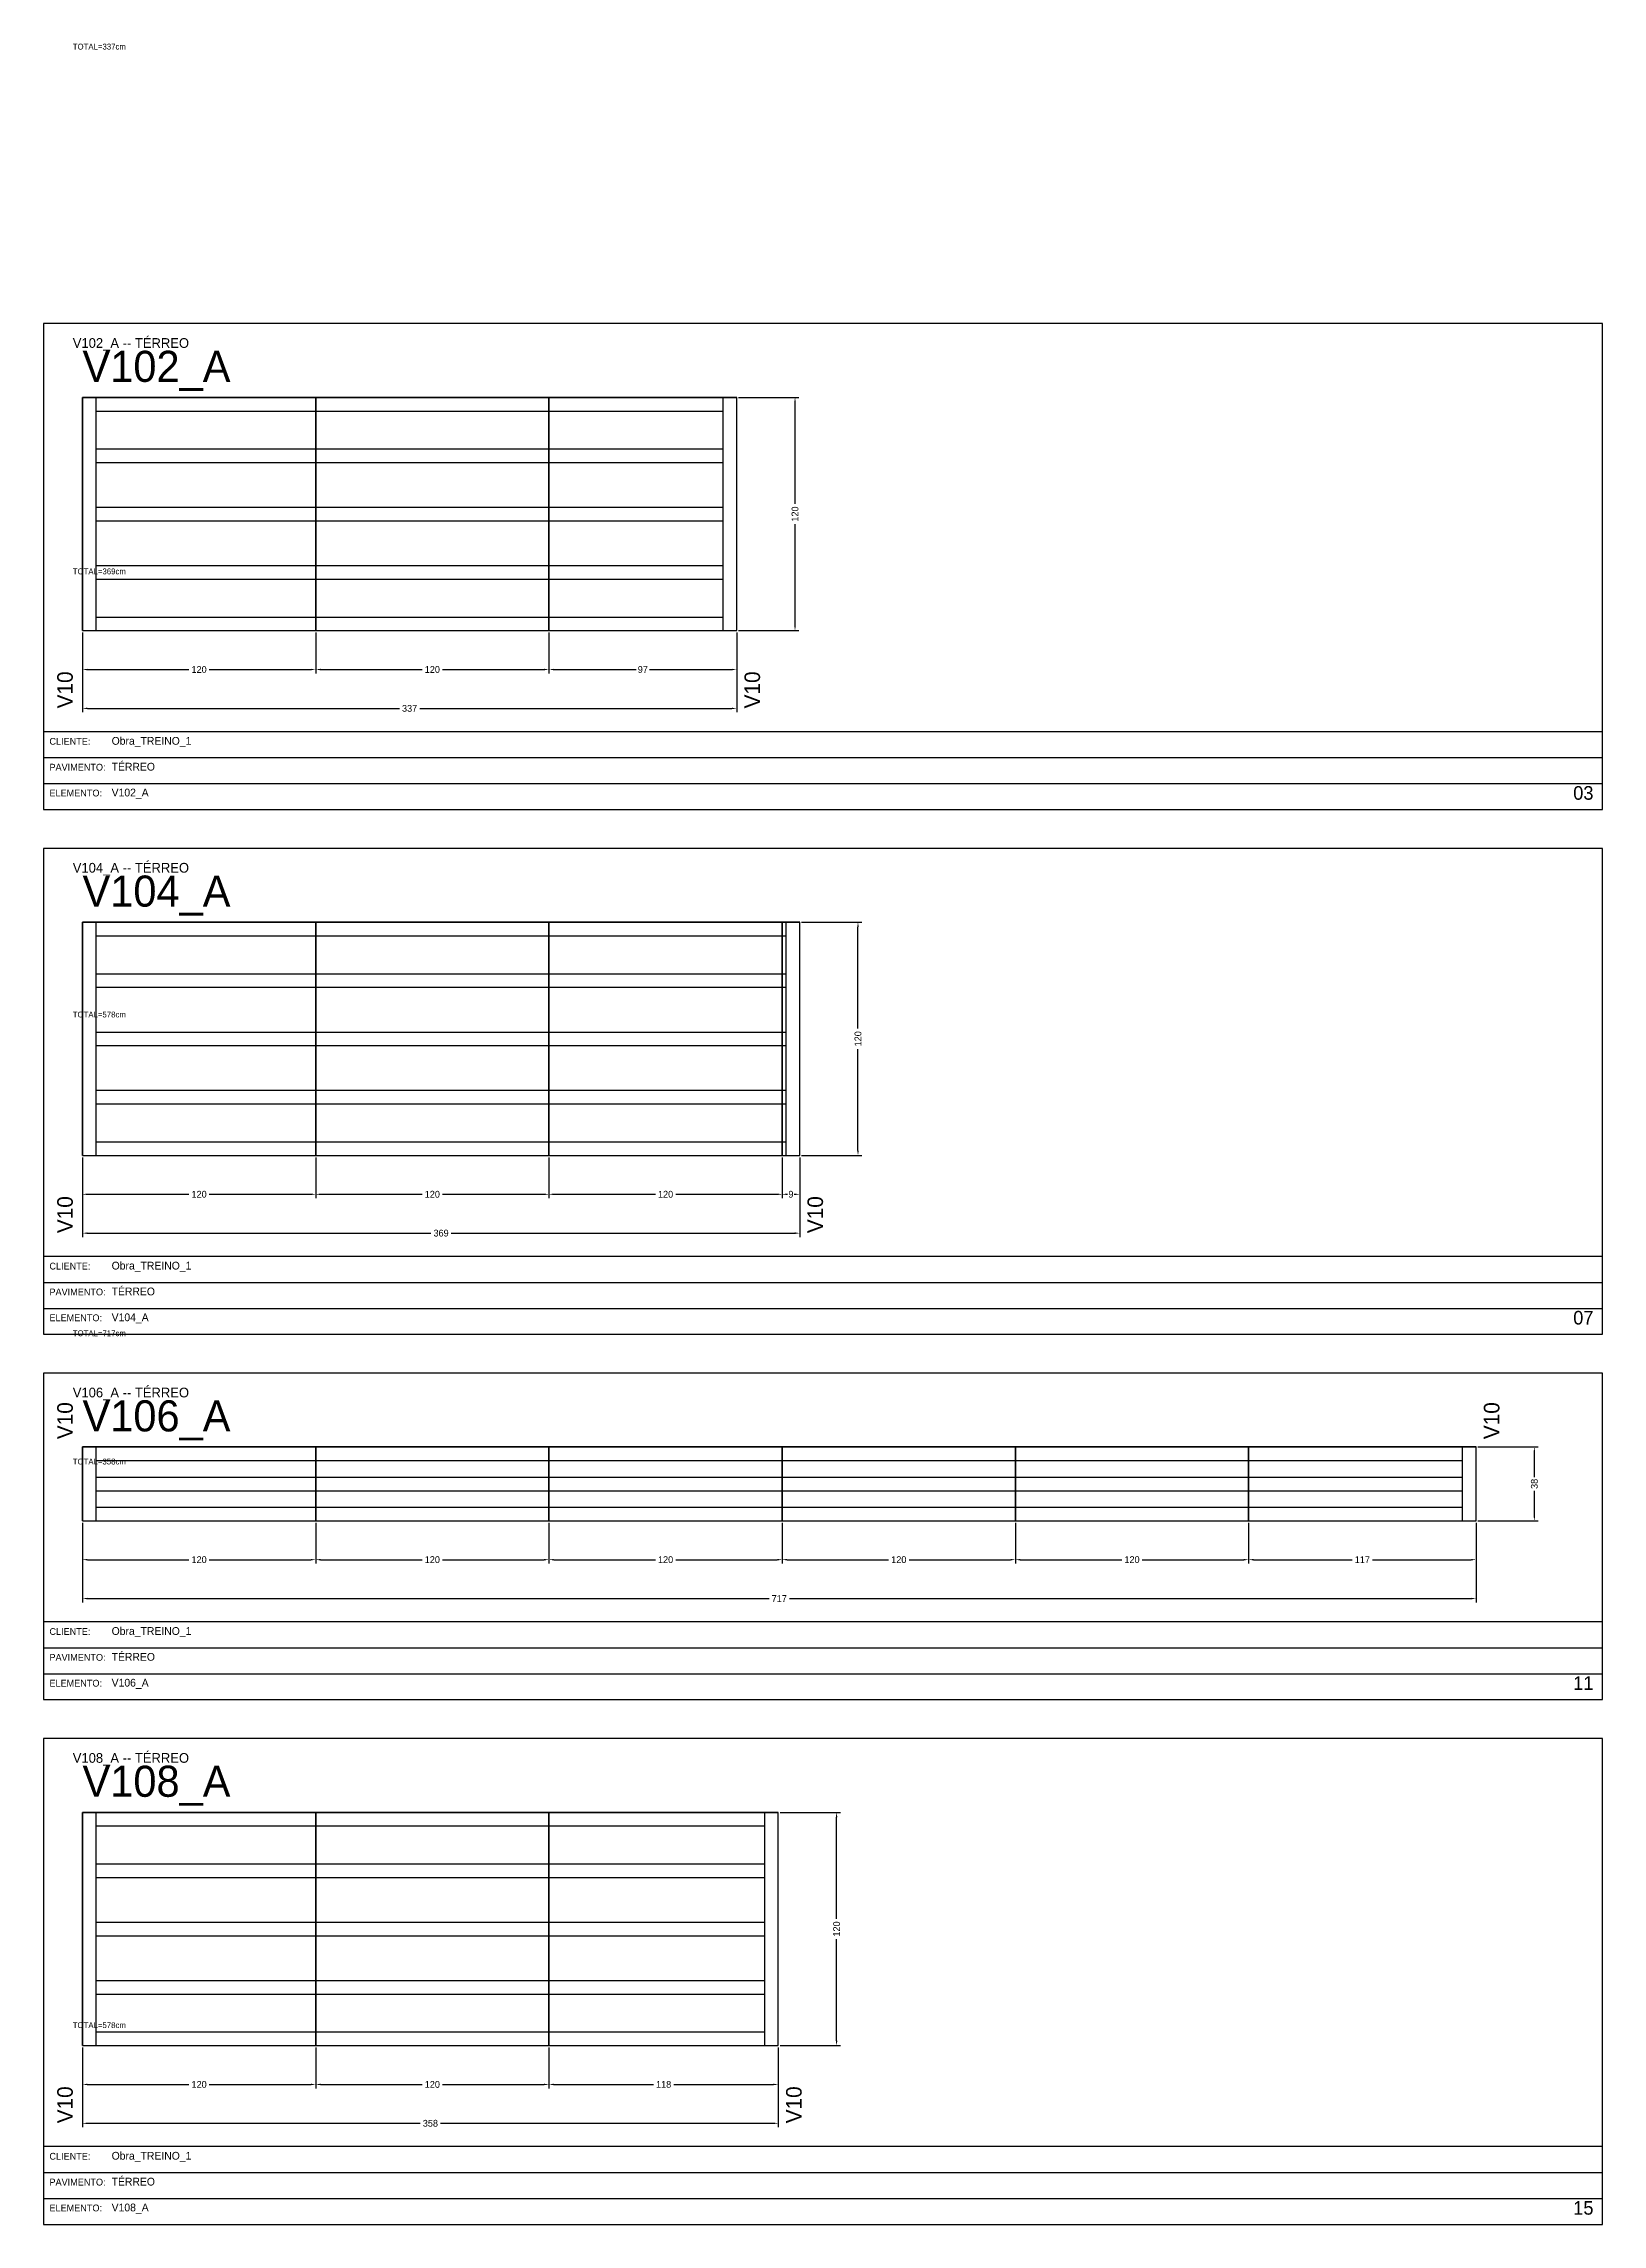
# Model space of a CAD drawing. Header units: metres. Extents: x 0 to 3268, y -4496 to 124.
# Drawn here: x 1644 to 2446, y -998 to 124 of the extents above; entities that cross this region are included whole.
import ezdxf

# ---------------------------------------------------------------- set-up
doc = ezdxf.new("R2010")
doc.units = ezdxf.units.M
for name, color, linetype in [('5', 5, 'Continuous'), ('BORDA_CELULA', 9, 'Continuous'), ('CARIMBO', 9, 'Continuous'), ('COTA', 241, 'Continuous'), ('NOMENCLATURA', 7, 'Continuous'), ('Painéis', 200, 'Continuous'), ('SARR_2.2x7', 40, 'Continuous')]:
    doc.layers.add(name, color=color, linetype=linetype)
doc.dimstyles.new('COTA', dxfattribs={"dimtxt": 3.5, "dimasz": 2.5, "dimexe": 2, "dimexo": 1, "dimgap": 0.9, "dimtad": 1, "dimdec": 0, "dimrnd": 1, "dimcen": 2.5, "dimclrd": 4, "dimclre": 4, "dimclrt": 4, "dimazin": 3, "dimtfac": 1, "dimtmove": 0, "dimatfit": 3})

# ---------------------------------------------------------------- blocks, each defined once
blk = doc.blocks.new('_CLOSEDFILLED')
at = {"color": 0, "linetype": 'BYBLOCK'}
blk.add_solid([(-1, 0.16), (0, 0), (-1, -0.16)], dxfattribs=at)
blk = doc.blocks.new('*D23')
at = {"color": 4}
for p, q in [((1664, -179), (1664, -200)), ((1784, -179), (1784, -200)), ((1666.5, -198), (1718.75, -198)), ((1729.25, -198), (1781.5, -198))]:
    blk.add_line(p, q, dxfattribs=at)
at = {"layer": 'Defpoints'}
for p in [(1664, -178), (1784, -178), (1664, -198)]:
    blk.add_point(p, dxfattribs=at)
at = {"layer": 'COTA', "color": 4, "xscale": 2.5, "yscale": 2.5, "rotation": 180}
blk.add_blockref('_CLOSEDFILLED', (1664, -198), dxfattribs=at)
at = {"layer": 'COTA', "color": 4, "xscale": 2.5, "yscale": 2.5}
blk.add_blockref('_CLOSEDFILLED', (1784, -198), dxfattribs=at)
at = {"layer": 'COTA', "color": 4, "insert": (1724, -198), "char_height": 3.5, "attachment_point": 5}
blk.add_mtext('120', dxfattribs=at)
blk = doc.blocks.new('*D24')
at = {"color": 4}
for p, q in [((1784, -179), (1784, -200)), ((1904, -179), (1904, -200)), ((1786.5, -198), (1838.75, -198)), ((1849.25, -198), (1901.5, -198))]:
    blk.add_line(p, q, dxfattribs=at)
at = {"layer": 'Defpoints'}
for p in [(1784, -178), (1904, -178), (1784, -198)]:
    blk.add_point(p, dxfattribs=at)
at = {"layer": 'COTA', "color": 4, "xscale": 2.5, "yscale": 2.5, "rotation": 180}
blk.add_blockref('_CLOSEDFILLED', (1784, -198), dxfattribs=at)
at = {"layer": 'COTA', "color": 4, "xscale": 2.5, "yscale": 2.5}
blk.add_blockref('_CLOSEDFILLED', (1904, -198), dxfattribs=at)
at = {"layer": 'COTA', "color": 4, "insert": (1844, -198), "char_height": 3.5, "attachment_point": 5}
blk.add_mtext('120', dxfattribs=at)
blk = doc.blocks.new('*D25')
at = {"color": 4}
for p, q in [((1904, -179), (1904, -200)), ((2000.6, -179), (2000.6, -200)), ((1906.5, -198), (1948.8, -198)), ((1955.8, -198), (1998.1, -198))]:
    blk.add_line(p, q, dxfattribs=at)
at = {"layer": 'Defpoints'}
for p in [(1904, -178), (2000.6, -178), (1904, -198)]:
    blk.add_point(p, dxfattribs=at)
at = {"layer": 'COTA', "color": 4, "xscale": 2.5, "yscale": 2.5, "rotation": 180}
blk.add_blockref('_CLOSEDFILLED', (1904, -198), dxfattribs=at)
at = {"layer": 'COTA', "color": 4, "xscale": 2.5, "yscale": 2.5}
blk.add_blockref('_CLOSEDFILLED', (2000.6, -198), dxfattribs=at)
at = {"layer": 'COTA', "color": 4, "insert": (1952.3, -198), "char_height": 3.5, "attachment_point": 5}
blk.add_mtext('97', dxfattribs=at)
blk = doc.blocks.new('*D26')
at = {"color": 4}
for p, q in [((1664, -179), (1664, -220)), ((2000.6, -179), (2000.6, -220)), ((1666.5, -218), (1827.05, -218)), ((1837.55, -218), (1998.1, -218))]:
    blk.add_line(p, q, dxfattribs=at)
at = {"layer": 'Defpoints'}
for p in [(1664, -178), (2000.6, -178), (1664, -218)]:
    blk.add_point(p, dxfattribs=at)
at = {"layer": 'COTA', "color": 4, "xscale": 2.5, "yscale": 2.5, "rotation": 180}
blk.add_blockref('_CLOSEDFILLED', (1664, -218), dxfattribs=at)
at = {"layer": 'COTA', "color": 4, "xscale": 2.5, "yscale": 2.5}
blk.add_blockref('_CLOSEDFILLED', (2000.6, -218), dxfattribs=at)
at = {"layer": 'COTA', "color": 4, "insert": (1832.3, -218), "char_height": 3.5, "attachment_point": 5}
blk.add_mtext('337', dxfattribs=at)
blk = doc.blocks.new('*D27')
at = {"color": 4}
for p, q in [((2001.6, -58), (2032.6, -58)), ((2030.6, -112.75), (2030.6, -60.5)), ((2030.6, -175.5), (2030.6, -123.25)), ((2001.6, -178), (2032.6, -178))]:
    blk.add_line(p, q, dxfattribs=at)
at = {"layer": 'Defpoints'}
for p in [(2000.6, -58), (2000.6, -178), (2030.6, -178)]:
    blk.add_point(p, dxfattribs=at)
at = {"layer": 'COTA', "color": 4, "xscale": 2.5, "yscale": 2.5}
for p, rotation in [((2030.6, -58), 90), ((2030.6, -178), 270)]:
    blk.add_blockref('_CLOSEDFILLED', p, dxfattribs=dict(at, rotation=rotation))
at = {"layer": 'COTA', "color": 4, "insert": (2030.6, -118), "char_height": 3.5, "attachment_point": 5, "rotation": 90}
blk.add_mtext('120', dxfattribs=at)
blk = doc.blocks.new('*D28')
at = {"color": 4}
for p, q in [((2001.6, -58), (2032.6, -58)), ((2030.6, -112.75), (2030.6, -60.5)), ((2030.6, -175.5), (2030.6, -123.25)), ((2001.6, -178), (2032.6, -178))]:
    blk.add_line(p, q, dxfattribs=at)
at = {"layer": 'Defpoints'}
for p in [(2000.6, -58), (2000.6, -178), (2030.6, -178)]:
    blk.add_point(p, dxfattribs=at)
at = {"layer": 'COTA', "color": 4, "xscale": 2.5, "yscale": 2.5}
for p, rotation in [((2030.6, -58), 90), ((2030.6, -178), 270)]:
    blk.add_blockref('_CLOSEDFILLED', p, dxfattribs=dict(at, rotation=rotation))
at = {"layer": 'COTA', "color": 4, "insert": (2030.6, -118), "char_height": 3.5, "attachment_point": 5, "rotation": 90}
blk.add_mtext('120', dxfattribs=at)
blk = doc.blocks.new('*D29')
at = {"color": 4}
for p, q in [((2001.6, -58), (2032.6, -58)), ((2030.6, -112.75), (2030.6, -60.5)), ((2030.6, -175.5), (2030.6, -123.25)), ((2001.6, -178), (2032.6, -178))]:
    blk.add_line(p, q, dxfattribs=at)
at = {"layer": 'Defpoints'}
for p in [(2000.6, -58), (2000.6, -178), (2030.6, -178)]:
    blk.add_point(p, dxfattribs=at)
at = {"layer": 'COTA', "color": 4, "xscale": 2.5, "yscale": 2.5}
for p, rotation in [((2030.6, -58), 90), ((2030.6, -178), 270)]:
    blk.add_blockref('_CLOSEDFILLED', p, dxfattribs=dict(at, rotation=rotation))
at = {"layer": 'COTA', "color": 4, "insert": (2030.6, -118), "char_height": 3.5, "attachment_point": 5, "rotation": 90}
blk.add_mtext('120', dxfattribs=at)
blk = doc.blocks.new('*D51')
at = {"color": 4}
for p, q in [((1664, -449), (1664, -470)), ((1784, -449), (1784, -470)), ((1666.5, -468), (1718.75, -468)), ((1729.25, -468), (1781.5, -468))]:
    blk.add_line(p, q, dxfattribs=at)
at = {"layer": 'Defpoints'}
for p in [(1664, -448), (1784, -448), (1664, -468)]:
    blk.add_point(p, dxfattribs=at)
at = {"layer": 'COTA', "color": 4, "xscale": 2.5, "yscale": 2.5, "rotation": 180}
blk.add_blockref('_CLOSEDFILLED', (1664, -468), dxfattribs=at)
at = {"layer": 'COTA', "color": 4, "xscale": 2.5, "yscale": 2.5}
blk.add_blockref('_CLOSEDFILLED', (1784, -468), dxfattribs=at)
at = {"layer": 'COTA', "color": 4, "insert": (1724, -468), "char_height": 3.5, "attachment_point": 5}
blk.add_mtext('120', dxfattribs=at)
blk = doc.blocks.new('*D52')
at = {"color": 4}
for p, q in [((1784, -449), (1784, -470)), ((1904, -449), (1904, -470)), ((1786.5, -468), (1838.75, -468)), ((1849.25, -468), (1901.5, -468))]:
    blk.add_line(p, q, dxfattribs=at)
at = {"layer": 'Defpoints'}
for p in [(1784, -448), (1904, -448), (1784, -468)]:
    blk.add_point(p, dxfattribs=at)
at = {"layer": 'COTA', "color": 4, "xscale": 2.5, "yscale": 2.5, "rotation": 180}
blk.add_blockref('_CLOSEDFILLED', (1784, -468), dxfattribs=at)
at = {"layer": 'COTA', "color": 4, "xscale": 2.5, "yscale": 2.5}
blk.add_blockref('_CLOSEDFILLED', (1904, -468), dxfattribs=at)
at = {"layer": 'COTA', "color": 4, "insert": (1844, -468), "char_height": 3.5, "attachment_point": 5}
blk.add_mtext('120', dxfattribs=at)
blk = doc.blocks.new('*D53')
at = {"color": 4}
for p, q in [((1904, -449), (1904, -470)), ((2024, -449), (2024, -470)), ((1906.5, -468), (1958.75, -468)), ((1969.25, -468), (2021.5, -468))]:
    blk.add_line(p, q, dxfattribs=at)
at = {"layer": 'Defpoints'}
for p in [(1904, -448), (2024, -448), (1904, -468)]:
    blk.add_point(p, dxfattribs=at)
at = {"layer": 'COTA', "color": 4, "xscale": 2.5, "yscale": 2.5, "rotation": 180}
blk.add_blockref('_CLOSEDFILLED', (1904, -468), dxfattribs=at)
at = {"layer": 'COTA', "color": 4, "xscale": 2.5, "yscale": 2.5}
blk.add_blockref('_CLOSEDFILLED', (2024, -468), dxfattribs=at)
at = {"layer": 'COTA', "color": 4, "insert": (1964, -468), "char_height": 3.5, "attachment_point": 5}
blk.add_mtext('120', dxfattribs=at)
blk = doc.blocks.new('*D54')
at = {"color": 4}
for p, q in [((2024, -449), (2024, -470)), ((2033, -449), (2033, -470)), ((2026.5, -468), (2026.75, -468)), ((2030.25, -468), (2030.5, -468))]:
    blk.add_line(p, q, dxfattribs=at)
at = {"layer": 'Defpoints'}
for p in [(2024, -448), (2033, -448), (2024, -468)]:
    blk.add_point(p, dxfattribs=at)
at = {"layer": 'COTA', "color": 4, "xscale": 2.5, "yscale": 2.5, "rotation": 180}
blk.add_blockref('_CLOSEDFILLED', (2024, -468), dxfattribs=at)
at = {"layer": 'COTA', "color": 4, "xscale": 2.5, "yscale": 2.5}
blk.add_blockref('_CLOSEDFILLED', (2033, -468), dxfattribs=at)
at = {"layer": 'COTA', "color": 4, "insert": (2028.5, -468), "char_height": 3.5, "attachment_point": 5}
blk.add_mtext('9', dxfattribs=at)
blk = doc.blocks.new('*D55')
at = {"color": 4}
for p, q in [((1664, -449), (1664, -490)), ((2033, -449), (2033, -490)), ((1666.5, -488), (1843.25, -488)), ((1853.75, -488), (2030.5, -488))]:
    blk.add_line(p, q, dxfattribs=at)
at = {"layer": 'Defpoints'}
for p in [(1664, -448), (2033, -448), (1664, -488)]:
    blk.add_point(p, dxfattribs=at)
at = {"layer": 'COTA', "color": 4, "xscale": 2.5, "yscale": 2.5, "rotation": 180}
blk.add_blockref('_CLOSEDFILLED', (1664, -488), dxfattribs=at)
at = {"layer": 'COTA', "color": 4, "xscale": 2.5, "yscale": 2.5}
blk.add_blockref('_CLOSEDFILLED', (2033, -488), dxfattribs=at)
at = {"layer": 'COTA', "color": 4, "insert": (1848.5, -488), "char_height": 3.5, "attachment_point": 5}
blk.add_mtext('369', dxfattribs=at)
blk = doc.blocks.new('*D56')
at = {"color": 4}
for p, q in [((2034, -328), (2065, -328)), ((2063, -382.75), (2063, -330.5)), ((2063, -445.5), (2063, -393.25)), ((2034, -448), (2065, -448))]:
    blk.add_line(p, q, dxfattribs=at)
at = {"layer": 'Defpoints'}
for p in [(2033, -328), (2033, -448), (2063, -448)]:
    blk.add_point(p, dxfattribs=at)
at = {"layer": 'COTA', "color": 4, "xscale": 2.5, "yscale": 2.5}
for p, rotation in [((2063, -328), 90), ((2063, -448), 270)]:
    blk.add_blockref('_CLOSEDFILLED', p, dxfattribs=dict(at, rotation=rotation))
at = {"layer": 'COTA', "color": 4, "insert": (2063, -388), "char_height": 3.5, "attachment_point": 5, "rotation": 90}
blk.add_mtext('120', dxfattribs=at)
blk = doc.blocks.new('*D57')
at = {"color": 4}
for p, q in [((2034, -328), (2065, -328)), ((2063, -382.75), (2063, -330.5)), ((2063, -445.5), (2063, -393.25)), ((2034, -448), (2065, -448))]:
    blk.add_line(p, q, dxfattribs=at)
at = {"layer": 'Defpoints'}
for p in [(2033, -328), (2033, -448), (2063, -448)]:
    blk.add_point(p, dxfattribs=at)
at = {"layer": 'COTA', "color": 4, "xscale": 2.5, "yscale": 2.5}
for p, rotation in [((2063, -328), 90), ((2063, -448), 270)]:
    blk.add_blockref('_CLOSEDFILLED', p, dxfattribs=dict(at, rotation=rotation))
at = {"layer": 'COTA', "color": 4, "insert": (2063, -388), "char_height": 3.5, "attachment_point": 5, "rotation": 90}
blk.add_mtext('120', dxfattribs=at)
blk = doc.blocks.new('*D58')
at = {"color": 4}
for p, q in [((2034, -328), (2065, -328)), ((2063, -382.75), (2063, -330.5)), ((2063, -445.5), (2063, -393.25)), ((2034, -448), (2065, -448))]:
    blk.add_line(p, q, dxfattribs=at)
at = {"layer": 'Defpoints'}
for p in [(2033, -328), (2033, -448), (2063, -448)]:
    blk.add_point(p, dxfattribs=at)
at = {"layer": 'COTA', "color": 4, "xscale": 2.5, "yscale": 2.5}
for p, rotation in [((2063, -328), 90), ((2063, -448), 270)]:
    blk.add_blockref('_CLOSEDFILLED', p, dxfattribs=dict(at, rotation=rotation))
at = {"layer": 'COTA', "color": 4, "insert": (2063, -388), "char_height": 3.5, "attachment_point": 5, "rotation": 90}
blk.add_mtext('120', dxfattribs=at)
blk = doc.blocks.new('*D59')
at = {"color": 4}
for p, q in [((2034, -328), (2065, -328)), ((2063, -382.75), (2063, -330.5)), ((2063, -445.5), (2063, -393.25)), ((2034, -448), (2065, -448))]:
    blk.add_line(p, q, dxfattribs=at)
at = {"layer": 'Defpoints'}
for p in [(2033, -328), (2033, -448), (2063, -448)]:
    blk.add_point(p, dxfattribs=at)
at = {"layer": 'COTA', "color": 4, "xscale": 2.5, "yscale": 2.5}
for p, rotation in [((2063, -328), 90), ((2063, -448), 270)]:
    blk.add_blockref('_CLOSEDFILLED', p, dxfattribs=dict(at, rotation=rotation))
at = {"layer": 'COTA', "color": 4, "insert": (2063, -388), "char_height": 3.5, "attachment_point": 5, "rotation": 90}
blk.add_mtext('120', dxfattribs=at)
blk = doc.blocks.new('*D95')
at = {"color": 4}
for p, q in [((1664, -637), (1664, -658)), ((1784, -637), (1784, -658)), ((1666.5, -656), (1718.75, -656)), ((1729.25, -656), (1781.5, -656))]:
    blk.add_line(p, q, dxfattribs=at)
at = {"layer": 'Defpoints'}
for p in [(1664, -636), (1784, -636), (1664, -656)]:
    blk.add_point(p, dxfattribs=at)
at = {"layer": 'COTA', "color": 4, "xscale": 2.5, "yscale": 2.5, "rotation": 180}
blk.add_blockref('_CLOSEDFILLED', (1664, -656), dxfattribs=at)
at = {"layer": 'COTA', "color": 4, "xscale": 2.5, "yscale": 2.5}
blk.add_blockref('_CLOSEDFILLED', (1784, -656), dxfattribs=at)
at = {"layer": 'COTA', "color": 4, "insert": (1724, -656), "char_height": 3.5, "attachment_point": 5}
blk.add_mtext('120', dxfattribs=at)
blk = doc.blocks.new('*D96')
at = {"color": 4}
for p, q in [((1784, -637), (1784, -658)), ((1904, -637), (1904, -658)), ((1786.5, -656), (1838.75, -656)), ((1849.25, -656), (1901.5, -656))]:
    blk.add_line(p, q, dxfattribs=at)
at = {"layer": 'Defpoints'}
for p in [(1784, -636), (1904, -636), (1784, -656)]:
    blk.add_point(p, dxfattribs=at)
at = {"layer": 'COTA', "color": 4, "xscale": 2.5, "yscale": 2.5, "rotation": 180}
blk.add_blockref('_CLOSEDFILLED', (1784, -656), dxfattribs=at)
at = {"layer": 'COTA', "color": 4, "xscale": 2.5, "yscale": 2.5}
blk.add_blockref('_CLOSEDFILLED', (1904, -656), dxfattribs=at)
at = {"layer": 'COTA', "color": 4, "insert": (1844, -656), "char_height": 3.5, "attachment_point": 5}
blk.add_mtext('120', dxfattribs=at)
blk = doc.blocks.new('*D97')
at = {"color": 4}
for p, q in [((1904, -637), (1904, -658)), ((2024, -637), (2024, -658)), ((1906.5, -656), (1958.75, -656)), ((1969.25, -656), (2021.5, -656))]:
    blk.add_line(p, q, dxfattribs=at)
at = {"layer": 'Defpoints'}
for p in [(1904, -636), (2024, -636), (1904, -656)]:
    blk.add_point(p, dxfattribs=at)
at = {"layer": 'COTA', "color": 4, "xscale": 2.5, "yscale": 2.5, "rotation": 180}
blk.add_blockref('_CLOSEDFILLED', (1904, -656), dxfattribs=at)
at = {"layer": 'COTA', "color": 4, "xscale": 2.5, "yscale": 2.5}
blk.add_blockref('_CLOSEDFILLED', (2024, -656), dxfattribs=at)
at = {"layer": 'COTA', "color": 4, "insert": (1964, -656), "char_height": 3.5, "attachment_point": 5}
blk.add_mtext('120', dxfattribs=at)
blk = doc.blocks.new('*D98')
at = {"color": 4}
for p, q in [((2024, -637), (2024, -658)), ((2144, -637), (2144, -658)), ((2026.5, -656), (2078.75, -656)), ((2089.25, -656), (2141.5, -656))]:
    blk.add_line(p, q, dxfattribs=at)
at = {"layer": 'Defpoints'}
for p in [(2024, -636), (2144, -636), (2024, -656)]:
    blk.add_point(p, dxfattribs=at)
at = {"layer": 'COTA', "color": 4, "xscale": 2.5, "yscale": 2.5, "rotation": 180}
blk.add_blockref('_CLOSEDFILLED', (2024, -656), dxfattribs=at)
at = {"layer": 'COTA', "color": 4, "xscale": 2.5, "yscale": 2.5}
blk.add_blockref('_CLOSEDFILLED', (2144, -656), dxfattribs=at)
at = {"layer": 'COTA', "color": 4, "insert": (2084, -656), "char_height": 3.5, "attachment_point": 5}
blk.add_mtext('120', dxfattribs=at)
blk = doc.blocks.new('*D99')
at = {"color": 4}
for p, q in [((2144, -637), (2144, -658)), ((2264, -637), (2264, -658)), ((2146.5, -656), (2198.75, -656)), ((2209.25, -656), (2261.5, -656))]:
    blk.add_line(p, q, dxfattribs=at)
at = {"layer": 'Defpoints'}
for p in [(2144, -636), (2264, -636), (2144, -656)]:
    blk.add_point(p, dxfattribs=at)
at = {"layer": 'COTA', "color": 4, "xscale": 2.5, "yscale": 2.5, "rotation": 180}
blk.add_blockref('_CLOSEDFILLED', (2144, -656), dxfattribs=at)
at = {"layer": 'COTA', "color": 4, "xscale": 2.5, "yscale": 2.5}
blk.add_blockref('_CLOSEDFILLED', (2264, -656), dxfattribs=at)
at = {"layer": 'COTA', "color": 4, "insert": (2204, -656), "char_height": 3.5, "attachment_point": 5}
blk.add_mtext('120', dxfattribs=at)
blk = doc.blocks.new('*D100')
at = {"color": 4}
for p, q in [((2264, -637), (2264, -658)), ((2381, -637), (2381, -658)), ((2266.5, -656), (2317.25, -656)), ((2327.75, -656), (2378.5, -656))]:
    blk.add_line(p, q, dxfattribs=at)
at = {"layer": 'Defpoints'}
for p in [(2264, -636), (2381, -636), (2264, -656)]:
    blk.add_point(p, dxfattribs=at)
at = {"layer": 'COTA', "color": 4, "xscale": 2.5, "yscale": 2.5, "rotation": 180}
blk.add_blockref('_CLOSEDFILLED', (2264, -656), dxfattribs=at)
at = {"layer": 'COTA', "color": 4, "xscale": 2.5, "yscale": 2.5}
blk.add_blockref('_CLOSEDFILLED', (2381, -656), dxfattribs=at)
at = {"layer": 'COTA', "color": 4, "insert": (2322.5, -656), "char_height": 3.5, "attachment_point": 5}
blk.add_mtext('117', dxfattribs=at)
blk = doc.blocks.new('*D101')
at = {"color": 4}
for p, q in [((1664, -637), (1664, -678)), ((2381, -637), (2381, -678)), ((1666.5, -676), (2017.25, -676)), ((2027.75, -676), (2378.5, -676))]:
    blk.add_line(p, q, dxfattribs=at)
at = {"layer": 'Defpoints'}
for p in [(1664, -636), (2381, -636), (1664, -676)]:
    blk.add_point(p, dxfattribs=at)
at = {"layer": 'COTA', "color": 4, "xscale": 2.5, "yscale": 2.5, "rotation": 180}
blk.add_blockref('_CLOSEDFILLED', (1664, -676), dxfattribs=at)
at = {"layer": 'COTA', "color": 4, "xscale": 2.5, "yscale": 2.5}
blk.add_blockref('_CLOSEDFILLED', (2381, -676), dxfattribs=at)
at = {"layer": 'COTA', "color": 4, "insert": (2022.5, -676), "char_height": 3.5, "attachment_point": 5}
blk.add_mtext('717', dxfattribs=at)
blk = doc.blocks.new('*D102')
at = {"color": 4}
for p, q in [((2382, -598), (2413, -598)), ((2411, -613.5), (2411, -600.5)), ((2411, -633.5), (2411, -620.5)), ((2382, -636), (2413, -636))]:
    blk.add_line(p, q, dxfattribs=at)
at = {"layer": 'Defpoints'}
for p in [(2381, -598), (2381, -636), (2411, -636)]:
    blk.add_point(p, dxfattribs=at)
at = {"layer": 'COTA', "color": 4, "xscale": 2.5, "yscale": 2.5}
for p, rotation in [((2411, -598), 90), ((2411, -636), 270)]:
    blk.add_blockref('_CLOSEDFILLED', p, dxfattribs=dict(at, rotation=rotation))
at = {"layer": 'COTA', "color": 4, "insert": (2411, -617), "char_height": 3.5, "attachment_point": 5, "rotation": 90}
blk.add_mtext('38', dxfattribs=at)
blk = doc.blocks.new('*D103')
at = {"color": 4}
for p, q in [((2382, -598), (2413, -598)), ((2411, -613.5), (2411, -600.5)), ((2411, -633.5), (2411, -620.5)), ((2382, -636), (2413, -636))]:
    blk.add_line(p, q, dxfattribs=at)
at = {"layer": 'Defpoints'}
for p in [(2381, -598), (2381, -636), (2411, -636)]:
    blk.add_point(p, dxfattribs=at)
at = {"layer": 'COTA', "color": 4, "xscale": 2.5, "yscale": 2.5}
for p, rotation in [((2411, -598), 90), ((2411, -636), 270)]:
    blk.add_blockref('_CLOSEDFILLED', p, dxfattribs=dict(at, rotation=rotation))
at = {"layer": 'COTA', "color": 4, "insert": (2411, -617), "char_height": 3.5, "attachment_point": 5, "rotation": 90}
blk.add_mtext('38', dxfattribs=at)
blk = doc.blocks.new('*D104')
at = {"color": 4}
for p, q in [((2382, -598), (2413, -598)), ((2411, -613.5), (2411, -600.5)), ((2411, -633.5), (2411, -620.5)), ((2382, -636), (2413, -636))]:
    blk.add_line(p, q, dxfattribs=at)
at = {"layer": 'Defpoints'}
for p in [(2381, -598), (2381, -636), (2411, -636)]:
    blk.add_point(p, dxfattribs=at)
at = {"layer": 'COTA', "color": 4, "xscale": 2.5, "yscale": 2.5}
for p, rotation in [((2411, -598), 90), ((2411, -636), 270)]:
    blk.add_blockref('_CLOSEDFILLED', p, dxfattribs=dict(at, rotation=rotation))
at = {"layer": 'COTA', "color": 4, "insert": (2411, -617), "char_height": 3.5, "attachment_point": 5, "rotation": 90}
blk.add_mtext('38', dxfattribs=at)
blk = doc.blocks.new('*D105')
at = {"color": 4}
for p, q in [((2382, -598), (2413, -598)), ((2411, -613.5), (2411, -600.5)), ((2411, -633.5), (2411, -620.5)), ((2382, -636), (2413, -636))]:
    blk.add_line(p, q, dxfattribs=at)
at = {"layer": 'Defpoints'}
for p in [(2381, -598), (2381, -636), (2411, -636)]:
    blk.add_point(p, dxfattribs=at)
at = {"layer": 'COTA', "color": 4, "xscale": 2.5, "yscale": 2.5}
for p, rotation in [((2411, -598), 90), ((2411, -636), 270)]:
    blk.add_blockref('_CLOSEDFILLED', p, dxfattribs=dict(at, rotation=rotation))
at = {"layer": 'COTA', "color": 4, "insert": (2411, -617), "char_height": 3.5, "attachment_point": 5, "rotation": 90}
blk.add_mtext('38', dxfattribs=at)
blk = doc.blocks.new('*D106')
at = {"color": 4}
for p, q in [((2382, -598), (2413, -598)), ((2411, -613.5), (2411, -600.5)), ((2411, -633.5), (2411, -620.5)), ((2382, -636), (2413, -636))]:
    blk.add_line(p, q, dxfattribs=at)
at = {"layer": 'Defpoints'}
for p in [(2381, -598), (2381, -636), (2411, -636)]:
    blk.add_point(p, dxfattribs=at)
at = {"layer": 'COTA', "color": 4, "xscale": 2.5, "yscale": 2.5}
for p, rotation in [((2411, -598), 90), ((2411, -636), 270)]:
    blk.add_blockref('_CLOSEDFILLED', p, dxfattribs=dict(at, rotation=rotation))
at = {"layer": 'COTA', "color": 4, "insert": (2411, -617), "char_height": 3.5, "attachment_point": 5, "rotation": 90}
blk.add_mtext('38', dxfattribs=at)
blk = doc.blocks.new('*D107')
at = {"color": 4}
for p, q in [((2382, -598), (2413, -598)), ((2411, -613.5), (2411, -600.5)), ((2411, -633.5), (2411, -620.5)), ((2382, -636), (2413, -636))]:
    blk.add_line(p, q, dxfattribs=at)
at = {"layer": 'Defpoints'}
for p in [(2381, -598), (2381, -636), (2411, -636)]:
    blk.add_point(p, dxfattribs=at)
at = {"layer": 'COTA', "color": 4, "xscale": 2.5, "yscale": 2.5}
for p, rotation in [((2411, -598), 90), ((2411, -636), 270)]:
    blk.add_blockref('_CLOSEDFILLED', p, dxfattribs=dict(at, rotation=rotation))
at = {"layer": 'COTA', "color": 4, "insert": (2411, -617), "char_height": 3.5, "attachment_point": 5, "rotation": 90}
blk.add_mtext('38', dxfattribs=at)
blk = doc.blocks.new('*D139')
at = {"color": 4}
for p, q in [((1664, -907), (1664, -928)), ((1784, -907), (1784, -928)), ((1666.5, -926), (1718.75, -926)), ((1729.25, -926), (1781.5, -926))]:
    blk.add_line(p, q, dxfattribs=at)
at = {"layer": 'Defpoints'}
for p in [(1664, -906), (1784, -906), (1664, -926)]:
    blk.add_point(p, dxfattribs=at)
at = {"layer": 'COTA', "color": 4, "xscale": 2.5, "yscale": 2.5, "rotation": 180}
blk.add_blockref('_CLOSEDFILLED', (1664, -926), dxfattribs=at)
at = {"layer": 'COTA', "color": 4, "xscale": 2.5, "yscale": 2.5}
blk.add_blockref('_CLOSEDFILLED', (1784, -926), dxfattribs=at)
at = {"layer": 'COTA', "color": 4, "insert": (1724, -926), "char_height": 3.5, "attachment_point": 5}
blk.add_mtext('120', dxfattribs=at)
blk = doc.blocks.new('*D140')
at = {"color": 4}
for p, q in [((1784, -907), (1784, -928)), ((1904, -907), (1904, -928)), ((1786.5, -926), (1838.75, -926)), ((1849.25, -926), (1901.5, -926))]:
    blk.add_line(p, q, dxfattribs=at)
at = {"layer": 'Defpoints'}
for p in [(1784, -906), (1904, -906), (1784, -926)]:
    blk.add_point(p, dxfattribs=at)
at = {"layer": 'COTA', "color": 4, "xscale": 2.5, "yscale": 2.5, "rotation": 180}
blk.add_blockref('_CLOSEDFILLED', (1784, -926), dxfattribs=at)
at = {"layer": 'COTA', "color": 4, "xscale": 2.5, "yscale": 2.5}
blk.add_blockref('_CLOSEDFILLED', (1904, -926), dxfattribs=at)
at = {"layer": 'COTA', "color": 4, "insert": (1844, -926), "char_height": 3.5, "attachment_point": 5}
blk.add_mtext('120', dxfattribs=at)
blk = doc.blocks.new('*D141')
at = {"color": 4}
for p, q in [((1904, -907), (1904, -928)), ((2022, -907), (2022, -928)), ((1906.5, -926), (1957.75, -926)), ((1968.25, -926), (2019.5, -926))]:
    blk.add_line(p, q, dxfattribs=at)
at = {"layer": 'Defpoints'}
for p in [(1904, -906), (2022, -906), (1904, -926)]:
    blk.add_point(p, dxfattribs=at)
at = {"layer": 'COTA', "color": 4, "xscale": 2.5, "yscale": 2.5, "rotation": 180}
blk.add_blockref('_CLOSEDFILLED', (1904, -926), dxfattribs=at)
at = {"layer": 'COTA', "color": 4, "xscale": 2.5, "yscale": 2.5}
blk.add_blockref('_CLOSEDFILLED', (2022, -926), dxfattribs=at)
at = {"layer": 'COTA', "color": 4, "insert": (1963, -926), "char_height": 3.5, "attachment_point": 5}
blk.add_mtext('118', dxfattribs=at)
blk = doc.blocks.new('*D142')
at = {"color": 4}
for p, q in [((1664, -907), (1664, -948)), ((2022, -907), (2022, -948)), ((1666.5, -946), (1837.75, -946)), ((1848.25, -946), (2019.5, -946))]:
    blk.add_line(p, q, dxfattribs=at)
at = {"layer": 'Defpoints'}
for p in [(1664, -906), (2022, -906), (1664, -946)]:
    blk.add_point(p, dxfattribs=at)
at = {"layer": 'COTA', "color": 4, "xscale": 2.5, "yscale": 2.5, "rotation": 180}
blk.add_blockref('_CLOSEDFILLED', (1664, -946), dxfattribs=at)
at = {"layer": 'COTA', "color": 4, "xscale": 2.5, "yscale": 2.5}
blk.add_blockref('_CLOSEDFILLED', (2022, -946), dxfattribs=at)
at = {"layer": 'COTA', "color": 4, "insert": (1843, -946), "char_height": 3.5, "attachment_point": 5}
blk.add_mtext('358', dxfattribs=at)
blk = doc.blocks.new('*D143')
at = {"color": 4}
for p, q in [((2023, -786), (2054, -786)), ((2052, -840.75), (2052, -788.5)), ((2052, -903.5), (2052, -851.25)), ((2023, -906), (2054, -906))]:
    blk.add_line(p, q, dxfattribs=at)
at = {"layer": 'Defpoints'}
for p in [(2022, -786), (2022, -906), (2052, -906)]:
    blk.add_point(p, dxfattribs=at)
at = {"layer": 'COTA', "color": 4, "xscale": 2.5, "yscale": 2.5}
for p, rotation in [((2052, -786), 90), ((2052, -906), 270)]:
    blk.add_blockref('_CLOSEDFILLED', p, dxfattribs=dict(at, rotation=rotation))
at = {"layer": 'COTA', "color": 4, "insert": (2052, -846), "char_height": 3.5, "attachment_point": 5, "rotation": 90}
blk.add_mtext('120', dxfattribs=at)
blk = doc.blocks.new('*D144')
at = {"color": 4}
for p, q in [((2023, -786), (2054, -786)), ((2052, -840.75), (2052, -788.5)), ((2052, -903.5), (2052, -851.25)), ((2023, -906), (2054, -906))]:
    blk.add_line(p, q, dxfattribs=at)
at = {"layer": 'Defpoints'}
for p in [(2022, -786), (2022, -906), (2052, -906)]:
    blk.add_point(p, dxfattribs=at)
at = {"layer": 'COTA', "color": 4, "xscale": 2.5, "yscale": 2.5}
for p, rotation in [((2052, -786), 90), ((2052, -906), 270)]:
    blk.add_blockref('_CLOSEDFILLED', p, dxfattribs=dict(at, rotation=rotation))
at = {"layer": 'COTA', "color": 4, "insert": (2052, -846), "char_height": 3.5, "attachment_point": 5, "rotation": 90}
blk.add_mtext('120', dxfattribs=at)
blk = doc.blocks.new('*D145')
at = {"color": 4}
for p, q in [((2023, -786), (2054, -786)), ((2052, -840.75), (2052, -788.5)), ((2052, -903.5), (2052, -851.25)), ((2023, -906), (2054, -906))]:
    blk.add_line(p, q, dxfattribs=at)
at = {"layer": 'Defpoints'}
for p in [(2022, -786), (2022, -906), (2052, -906)]:
    blk.add_point(p, dxfattribs=at)
at = {"layer": 'COTA', "color": 4, "xscale": 2.5, "yscale": 2.5}
for p, rotation in [((2052, -786), 90), ((2052, -906), 270)]:
    blk.add_blockref('_CLOSEDFILLED', p, dxfattribs=dict(at, rotation=rotation))
at = {"layer": 'COTA', "color": 4, "insert": (2052, -846), "char_height": 3.5, "attachment_point": 5, "rotation": 90}
blk.add_mtext('120', dxfattribs=at)

msp = doc.modelspace()

# ---------------------------------------------------------------- linework, layer by layer
at = {"layer": 'BORDA_CELULA'}
for points in [[(1644, -270), (2446, -270), (2446, -20), (1644, -20)], [(1644, -270), (2446, -270), (2446, -230), (1644, -230)], [(1644, -540), (2446, -540), (2446, -290), (1644, -290)], [(1644, -540), (2446, -540), (2446, -500), (1644, -500)], [(1644, -728), (2446, -728), (2446, -560), (1644, -560)], [(1644, -728), (2446, -728), (2446, -688), (1644, -688)], [(1644, -998), (2446, -998), (2446, -748), (1644, -748)], [(1644, -998), (2446, -998), (2446, -958), (1644, -958)]]:
    msp.add_lwpolyline(points, close=True, dxfattribs=at)
at = {"layer": 'CARIMBO'}
for p, q in [((1644, -243.3), (2446, -243.3)), ((1644, -256.7), (2446, -256.7)), ((1644, -270), (2446, -270)), ((1644, -513.3), (2446, -513.3)), ((1644, -526.7), (2446, -526.7)), ((1644, -540), (2446, -540)), ((1644, -701.3), (2446, -701.3)), ((1644, -714.7), (2446, -714.7)), ((1644, -728), (2446, -728)), ((1644, -971.3), (2446, -971.3)), ((1644, -984.7), (2446, -984.7)), ((1644, -998), (2446, -998))]:
    msp.add_line(p, q, dxfattribs=at)
at = {"layer": 'Painéis'}
for points in [[(1664, -178), (1664, -58)], [(1664, -58), (1784, -58)], [(1664, -178), (1784, -178), (1784, -58), (1664, -58), (1664, -178)], [(1784, -178), (1784, -58)], [(1784, -58), (1904, -58)], [(1784, -178), (1904, -178), (1904, -58), (1784, -58), (1784, -178)], [(1904, -178), (1904, -58)], [(1904, -58), (2000.6, -58)], [(1904, -178), (2000.6, -178), (2000.6, -58), (1904, -58), (1904, -178)], [(2000.6, -178), (2000.6, -58)], [(1664, -178), (1784, -178)], [(1784, -178), (1904, -178)], [(1904, -178), (2000.6, -178)], [(1664, -448), (1664, -328)], [(1664, -328), (1784, -328)], [(1664, -448), (1784, -448), (1784, -328), (1664, -328), (1664, -448)], [(1784, -448), (1784, -328)], [(1784, -328), (1904, -328)], [(1784, -448), (1904, -448), (1904, -328), (1784, -328), (1784, -448)], [(1904, -448), (1904, -328)], [(1904, -328), (2024, -328)], [(1904, -448), (2024, -448), (2024, -328), (1904, -328), (1904, -448)], [(2024, -448), (2024, -328)], [(2024, -328), (2033, -328)], [(2024, -448), (2033, -448), (2033, -328), (2024, -328), (2024, -448)], [(2033, -448), (2033, -328)], [(1664, -448), (1784, -448)], [(1784, -448), (1904, -448)], [(1904, -448), (2024, -448)], [(2024, -448), (2033, -448)], [(1664, -636), (1664, -598)], [(1664, -598), (1784, -598)], [(1664, -636), (1784, -636), (1784, -598), (1664, -598), (1664, -636)], [(1784, -636), (1784, -598)], [(1784, -598), (1904, -598)], [(1784, -636), (1904, -636), (1904, -598), (1784, -598), (1784, -636)], [(1904, -636), (1904, -598)], [(1904, -598), (2024, -598)], [(1904, -636), (2024, -636), (2024, -598), (1904, -598), (1904, -636)], [(2024, -636), (2024, -598)], [(2024, -598), (2144, -598)], [(2024, -636), (2144, -636), (2144, -598), (2024, -598), (2024, -636)], [(2144, -636), (2144, -598)], [(2144, -598), (2264, -598)], [(2144, -636), (2264, -636), (2264, -598), (2144, -598), (2144, -636)], [(2264, -636), (2264, -598)], [(2264, -598), (2381, -598)], [(2264, -636), (2381, -636), (2381, -598), (2264, -598), (2264, -636)], [(2381, -636), (2381, -598)], [(1664, -636), (1784, -636)], [(1784, -636), (1904, -636)], [(1904, -636), (2024, -636)], [(2024, -636), (2144, -636)], [(2144, -636), (2264, -636)], [(2264, -636), (2381, -636)], [(1664, -906), (1664, -786)], [(1664, -786), (1784, -786)], [(1664, -906), (1784, -906), (1784, -786), (1664, -786), (1664, -906)], [(1784, -906), (1784, -786)], [(1784, -786), (1904, -786)], [(1784, -906), (1904, -906), (1904, -786), (1784, -786), (1784, -906)], [(1904, -906), (1904, -786)], [(1904, -786), (2022, -786)], [(1904, -906), (2022, -906), (2022, -786), (1904, -786), (1904, -906)], [(2022, -906), (2022, -786)], [(1664, -906), (1784, -906)], [(1784, -906), (1904, -906)], [(1904, -906), (2022, -906)]]:
    msp.add_lwpolyline(points, dxfattribs=at)
at = {"layer": 'SARR_2.2x7'}
for points in [[(1671, -178), (1671, -58)], [(1671, -65), (1784, -65)], [(1784, -65), (1904, -65)], [(1904, -65), (1993.6, -65)], [(1993.6, -178), (1993.6, -58)], [(1671, -84.5), (1784, -84.5)], [(1784, -84.5), (1904, -84.5)], [(1904, -84.5), (1993.6, -84.5)], [(1671, -91.5), (1784, -91.5)], [(1784, -91.5), (1904, -91.5)], [(1904, -91.5), (1993.6, -91.5)], [(1671, -114.5), (1784, -114.5)], [(1671, -121.5), (1784, -121.5)], [(1784, -114.5), (1904, -114.5)], [(1784, -121.5), (1904, -121.5)], [(1904, -114.5), (1993.6, -114.5)], [(1904, -121.5), (1993.6, -121.5)], [(1671, -144.5), (1784, -144.5)], [(1784, -144.5), (1904, -144.5)], [(1904, -144.5), (1993.6, -144.5)], [(1671, -151.5), (1784, -151.5)], [(1784, -151.5), (1904, -151.5)], [(1904, -151.5), (1993.6, -151.5)], [(1671, -171), (1784, -171)], [(1784, -171), (1904, -171)], [(1904, -171), (1993.6, -171)], [(1671, -448), (1671, -328)], [(1671, -335), (1784, -335)], [(1784, -335), (1904, -335)], [(1904, -335), (2024, -335)], [(2024, -335), (2026, -335)], [(2026, -448), (2026, -328)], [(1671, -354.5), (1784, -354.5)], [(1784, -354.5), (1904, -354.5)], [(1904, -354.5), (2024, -354.5)], [(2024, -354.5), (2026, -354.5)], [(1671, -361.5), (1784, -361.5)], [(1784, -361.5), (1904, -361.5)], [(1904, -361.5), (2024, -361.5)], [(2024, -361.5), (2026, -361.5)], [(1671, -384.5), (1784, -384.5)], [(1671, -391.5), (1784, -391.5)], [(1784, -384.5), (1904, -384.5)], [(1784, -391.5), (1904, -391.5)], [(1904, -384.5), (2024, -384.5)], [(1904, -391.5), (2024, -391.5)], [(2024, -384.5), (2026, -384.5)], [(2024, -391.5), (2026, -391.5)], [(1671, -414.5), (1784, -414.5)], [(1784, -414.5), (1904, -414.5)], [(1904, -414.5), (2024, -414.5)], [(2024, -414.5), (2026, -414.5)], [(1671, -421.5), (1784, -421.5)], [(1784, -421.5), (1904, -421.5)], [(1904, -421.5), (2024, -421.5)], [(2024, -421.5), (2026, -421.5)], [(1671, -441), (1784, -441)], [(1784, -441), (1904, -441)], [(1904, -441), (2024, -441)], [(2024, -441), (2026, -441)], [(1671, -636), (1671, -598)], [(1671, -605), (1784, -605)], [(1784, -605), (1904, -605)], [(1904, -605), (2024, -605)], [(2024, -605), (2144, -605)], [(2144, -605), (2264, -605)], [(2264, -605), (2374, -605)], [(2374, -636), (2374, -598)], [(1671, -613.5), (1784, -613.5)], [(1784, -613.5), (1904, -613.5)], [(1904, -613.5), (2024, -613.5)], [(2024, -613.5), (2144, -613.5)], [(2144, -613.5), (2264, -613.5)], [(2264, -613.5), (2374, -613.5)], [(1671, -620.5), (1784, -620.5)], [(1784, -620.5), (1904, -620.5)], [(1904, -620.5), (2024, -620.5)], [(2024, -620.5), (2144, -620.5)], [(2144, -620.5), (2264, -620.5)], [(2264, -620.5), (2374, -620.5)], [(1671, -629), (1784, -629)], [(1784, -629), (1904, -629)], [(1904, -629), (2024, -629)], [(2024, -629), (2144, -629)], [(2144, -629), (2264, -629)], [(2264, -629), (2374, -629)], [(1671, -906), (1671, -786)], [(1671, -793), (1784, -793)], [(1784, -793), (1904, -793)], [(1904, -793), (2015, -793)], [(2015, -906), (2015, -786)], [(1671, -812.5), (1784, -812.5)], [(1784, -812.5), (1904, -812.5)], [(1904, -812.5), (2015, -812.5)], [(1671, -819.5), (1784, -819.5)], [(1784, -819.5), (1904, -819.5)], [(1904, -819.5), (2015, -819.5)], [(1671, -842.5), (1784, -842.5)], [(1671, -849.5), (1784, -849.5)], [(1784, -842.5), (1904, -842.5)], [(1784, -849.5), (1904, -849.5)], [(1904, -842.5), (2015, -842.5)], [(1904, -849.5), (2015, -849.5)], [(1671, -872.5), (1784, -872.5)], [(1784, -872.5), (1904, -872.5)], [(1904, -872.5), (2015, -872.5)], [(1671, -879.5), (1784, -879.5)], [(1784, -879.5), (1904, -879.5)], [(1904, -879.5), (2015, -879.5)], [(1671, -899), (1784, -899)], [(1784, -899), (1904, -899)], [(1904, -899), (2015, -899)]]:
    msp.add_lwpolyline(points, dxfattribs=at)

# ---------------------------------------------------------------- texts
at = {"layer": '5'}
for p in [(1659, -218), (2012.6, -218), (1659, -488), (2045, -488), (1659, -594), (2393, -594), (1659, -946), (2034, -946)]:
    msp.add_text('V10', height=8, rotation=90, dxfattribs=at).set_placement(p)
at = {"layer": 'CARIMBO', "color": 9}
for s, p in [('CLIENTE:', (1647, -236.7)), ('PAVIMENTO:', (1647, -250)), ('ELEMENTO:', (1647, -263.3)), ('CLIENTE:', (1647, -506.7)), ('PAVIMENTO:', (1647, -520)), ('ELEMENTO:', (1647, -533.3)), ('CLIENTE:', (1647, -694.7)), ('PAVIMENTO:', (1647, -708)), ('ELEMENTO:', (1647, -721.3)), ('CLIENTE:', (1647, -964.7)), ('PAVIMENTO:', (1647, -978)), ('ELEMENTO:', (1647, -991.3))]:
    msp.add_text(s, height=3.5, dxfattribs=at).set_placement(p)
at = {"layer": 'CARIMBO', "color": 2}
for s, p in [('Obra_TREINO_1', (1679, -236.7)), ('TÉRREO', (1679, -250)), ('V102_A', (1679, -263.3)), ('Obra_TREINO_1', (1679, -506.7)), ('TÉRREO', (1679, -520)), ('V104_A', (1679, -533.3)), ('Obra_TREINO_1', (1679, -694.7)), ('TÉRREO', (1679, -708)), ('V106_A', (1679, -721.3)), ('Obra_TREINO_1', (1679, -964.7)), ('TÉRREO', (1679, -978)), ('V108_A', (1679, -991.3))]:
    msp.add_text(s, height=4, dxfattribs=at).set_placement(p)
at = {"layer": 'CARIMBO', "color": 3}
for s, p in [('03', (2431, -265)), ('07', (2431, -535)), ('11', (2431, -723)), ('15', (2431, -993))]:
    msp.add_text(s, height=7, dxfattribs=at).set_placement(p)
at = {"layer": 'COTA'}
for s, p in [('TOTAL=337cm', (1659, 121)), ('TOTAL=369cm', (1659, -149)), ('TOTAL=578cm', (1659, -377)), ('TOTAL=717cm', (1659, -541)), ('TOTAL=358cm', (1659, -607)), ('TOTAL=578cm', (1659, -897))]:
    msp.add_text(s, height=3, dxfattribs=at).set_placement(p)
at = {"layer": 'NOMENCLATURA'}
for s, height, p in [('V102_A -- TÉRREO', 5, (1659, -32.5)), ('V102_A', 16, (1664, -50)), ('V104_A -- TÉRREO', 5, (1659, -302.5)), ('V104_A', 16, (1664, -320)), ('V106_A -- TÉRREO', 5, (1659, -572.5)), ('V106_A', 16, (1664, -590)), ('V108_A -- TÉRREO', 5, (1659, -760.5)), ('V108_A', 16, (1664, -778))]:
    msp.add_text(s, height=height, dxfattribs=at).set_placement(p)

# ---------------------------------------------------------------- dimensions: what is measured, and where the dimension line sits
at = {"layer": 'COTA'}
for base, p1, p2, picture, middle in [((2030.6, -178), (2000.6, -178), (2000.6, -58), '*D27', (2030.6, -118)), ((2030.6, -178), (2000.6, -178), (2000.6, -58), '*D28', (2030.6, -118)), ((2030.6, -178), (2000.6, -178), (2000.6, -58), '*D29', (2030.6, -118)), ((2063, -448), (2033, -448), (2033, -328), '*D56', (2063, -388)), ((2063, -448), (2033, -448), (2033, -328), '*D57', (2063, -388)), ((2063, -448), (2033, -448), (2033, -328), '*D58', (2063, -388)), ((2063, -448), (2033, -448), (2033, -328), '*D59', (2063, -388)), ((2411, -636), (2381, -636), (2381, -598), '*D102', (2411, -617)), ((2411, -636), (2381, -636), (2381, -598), '*D103', (2411, -617)), ((2411, -636), (2381, -636), (2381, -598), '*D104', (2411, -617)), ((2411, -636), (2381, -636), (2381, -598), '*D105', (2411, -617)), ((2411, -636), (2381, -636), (2381, -598), '*D106', (2411, -617)), ((2411, -636), (2381, -636), (2381, -598), '*D107', (2411, -617)), ((2052, -906), (2022, -906), (2022, -786), '*D143', (2052, -846)), ((2052, -906), (2022, -906), (2022, -786), '*D144', (2052, -846)), ((2052, -906), (2022, -906), (2022, -786), '*D145', (2052, -846))]:
    dim = msp.add_linear_dim(base=base, p1=p1, p2=p2, angle=90, dimstyle='COTA', dxfattribs=at)
    dim.commit()
    dim.dimension.update_dxf_attribs({"geometry": picture, "text_midpoint": middle})
for base, p1, p2, picture, middle in [((1664, -198), (1664, -178), (1784, -178), '*D23', (1724, -198)), ((1664, -218), (1664, -178), (2000.6, -178), '*D26', (1832.3, -218)), ((1784, -198), (1784, -178), (1904, -178), '*D24', (1844, -198)), ((1904, -198), (1904, -178), (2000.6, -178), '*D25', (1952.3, -198)), ((1664, -468), (1664, -448), (1784, -448), '*D51', (1724, -468)), ((1664, -488), (1664, -448), (2033, -448), '*D55', (1848.5, -488)), ((1784, -468), (1784, -448), (1904, -448), '*D52', (1844, -468)), ((1904, -468), (1904, -448), (2024, -448), '*D53', (1964, -468)), ((2024, -468), (2024, -448), (2033, -448), '*D54', (2028.5, -468)), ((1664, -656), (1664, -636), (1784, -636), '*D95', (1724, -656)), ((1664, -676), (1664, -636), (2381, -636), '*D101', (2022.5, -676)), ((1784, -656), (1784, -636), (1904, -636), '*D96', (1844, -656)), ((1904, -656), (1904, -636), (2024, -636), '*D97', (1964, -656)), ((2024, -656), (2024, -636), (2144, -636), '*D98', (2084, -656)), ((2144, -656), (2144, -636), (2264, -636), '*D99', (2204, -656)), ((2264, -656), (2264, -636), (2381, -636), '*D100', (2322.5, -656)), ((1664, -926), (1664, -906), (1784, -906), '*D139', (1724, -926)), ((1664, -946), (1664, -906), (2022, -906), '*D142', (1843, -946)), ((1784, -926), (1784, -906), (1904, -906), '*D140', (1844, -926)), ((1904, -926), (1904, -906), (2022, -906), '*D141', (1963, -926))]:
    dim = msp.add_linear_dim(base=base, p1=p1, p2=p2, dimstyle='COTA', dxfattribs=at)
    dim.commit()
    dim.dimension.update_dxf_attribs({"geometry": picture, "text_midpoint": middle})

doc.saveas('drawing.dxf')
